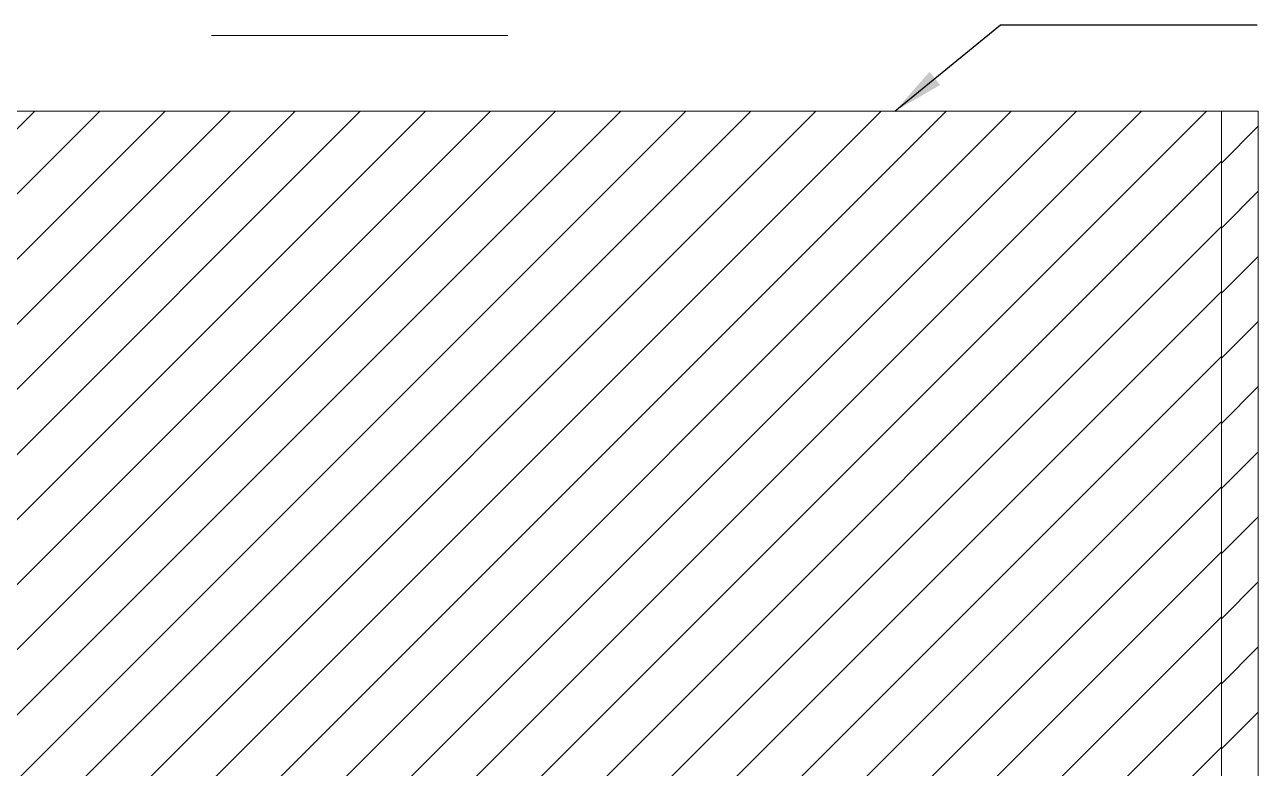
# Model space of a CAD drawing. Header units: millimetres. Extents: x -406921 to 44688, y -22195 to 9469.
# Drawn here: x 40700 to 42375, y 4766 to 5776 of the extents above; entities that cross this region are included whole.
import ezdxf

# ---------------------------------------------------------------- set-up
doc = ezdxf.new("R2010")
doc.units = ezdxf.units.MM
doc.header["$MEASUREMENT"] = 0
doc.linetypes.add('HIDDEN', pattern=[9.525, 6.35, -3.175])
for name, color, linetype, lineweight in [('D', 3, 'Continuous', 13), ('H', 2, 'HIDDEN', 15), ('S', 4, 'Continuous', 15)]:
    doc.layers.add(name, color=color, linetype=linetype, lineweight=lineweight)
doc.styles.add('STU25', font='isocp2.shx')
doc.dimstyles.new('STU25$7', dxfattribs={"dimscale": 35, "dimtxt": 2.5, "dimasz": 2, "dimexe": 1.25, "dimexo": 0.625, "dimgap": 1, "dimtad": 0, "dimdec": 4, "dimdsep": 46, "dimtxsty": 'STU25', "dimcen": 2.5, "dimazin": 2, "dimtfac": 1, "dimtdec": 4, "dimtmove": 0, "dimatfit": 3, "dimfxl": 0, "dimtolj": 1, "dimtzin": 0, "dimarcsym": 0})

msp = doc.modelspace()

# ---------------------------------------------------------------- hatches: boundary and pattern name
at = {"layer": 'D'}
h = msp.add_hatch(dxfattribs=at)
h.set_pattern_fill('ANSI31', color=256, scale=500, style=0)
h.set_pattern_definition([(45, (255099.41, 23291.12), (-44.194174, 44.194174), [])])
h.paths.add_polyline_path([(41525.408, 4639.349), (41525.408, 4029.349), (41525.408, 3599.349), (41525.408, 2979.349), (41500.408, 2979.349), (41500.408, 2969.349), (41490.801, 2969.349), (41490.801, 2961.349), (41524.909, 2961.349), (41524.909, 2958.349), (41656.193, 2958.349), (41656.193, 4745.284), (42325.408, 4745.284), (42325.408, 5658.349), (39875.408, 5658.349), (39875.408, 4745.284), (40569.624, 4745.284), (40569.624, 2958.349), (40675.908, 2958.349), (40675.908, 2961.349), (40710.016, 2961.349), (40710.016, 2969.349), (40700.408, 2969.349), (40700.408, 2979.349), (40675.408, 2979.349), (40675.408, 3599.349), (40675.408, 4029.349), (40675.408, 4639.349)])
at = {"layer": 'H', "ltscale": 5}
h = msp.add_hatch(dxfattribs=at)
h.set_pattern_fill('ANSI31', color=256, scale=500, style=0)
h.set_pattern_definition([(45, (258124.98, 23574.28), (-44.194174, 44.194174), [])])
h.paths.add_polyline_path([(42375.408, 2908.349), (42375.408, 5658.349), (42325.408, 5658.349), (42325.408, 2958.349), (39875.408, 2958.349), (39875.408, 5658.349), (39825.408, 5658.349), (39825.408, 2908.349)])
h.paths.add_polyline_path([(42375.408, 5658.349), (42325.408, 5658.349)])
h.paths.add_polyline_path([(39825.408, 5658.349), (39875.408, 5658.349)])

# ---------------------------------------------------------------- linework, layer by layer
at = {"layer": 'D'}
msp.add_line((40954.068, 5760.892), (41356.528, 5760.892), dxfattribs=at)
at = {"layer": 'S', "linetype": 'Continuous'}
for p, q in [((42350.408, 5658.349), (39825.408, 5658.349)), ((42325.408, 2958.349), (42325.408, 5658.349)), ((42375.408, 5658.349), (42325.408, 5658.349)), ((42375.408, 2908.349), (42375.408, 5658.349))]:
    msp.add_line(p, q, dxfattribs=at)
at = {"layer": 'S'}
msp.add_line((42350.408, 5658.349), (42300.408, 5658.349), dxfattribs=at)
msp.add_line((42350.408, 5658.349), (42300.408, 5658.349), dxfattribs=at)

# ---------------------------------------------------------------- leaders
at = {"layer": 'D'}
msp.add_leader([(41882.031, 5658.349), (42025.322, 5775.696), (42373.868, 5775.696)], dimstyle='STU25$7', override={"dimgap": 1, "dimtad": 0}, dxfattribs=at)

doc.saveas('drawing.dxf')
